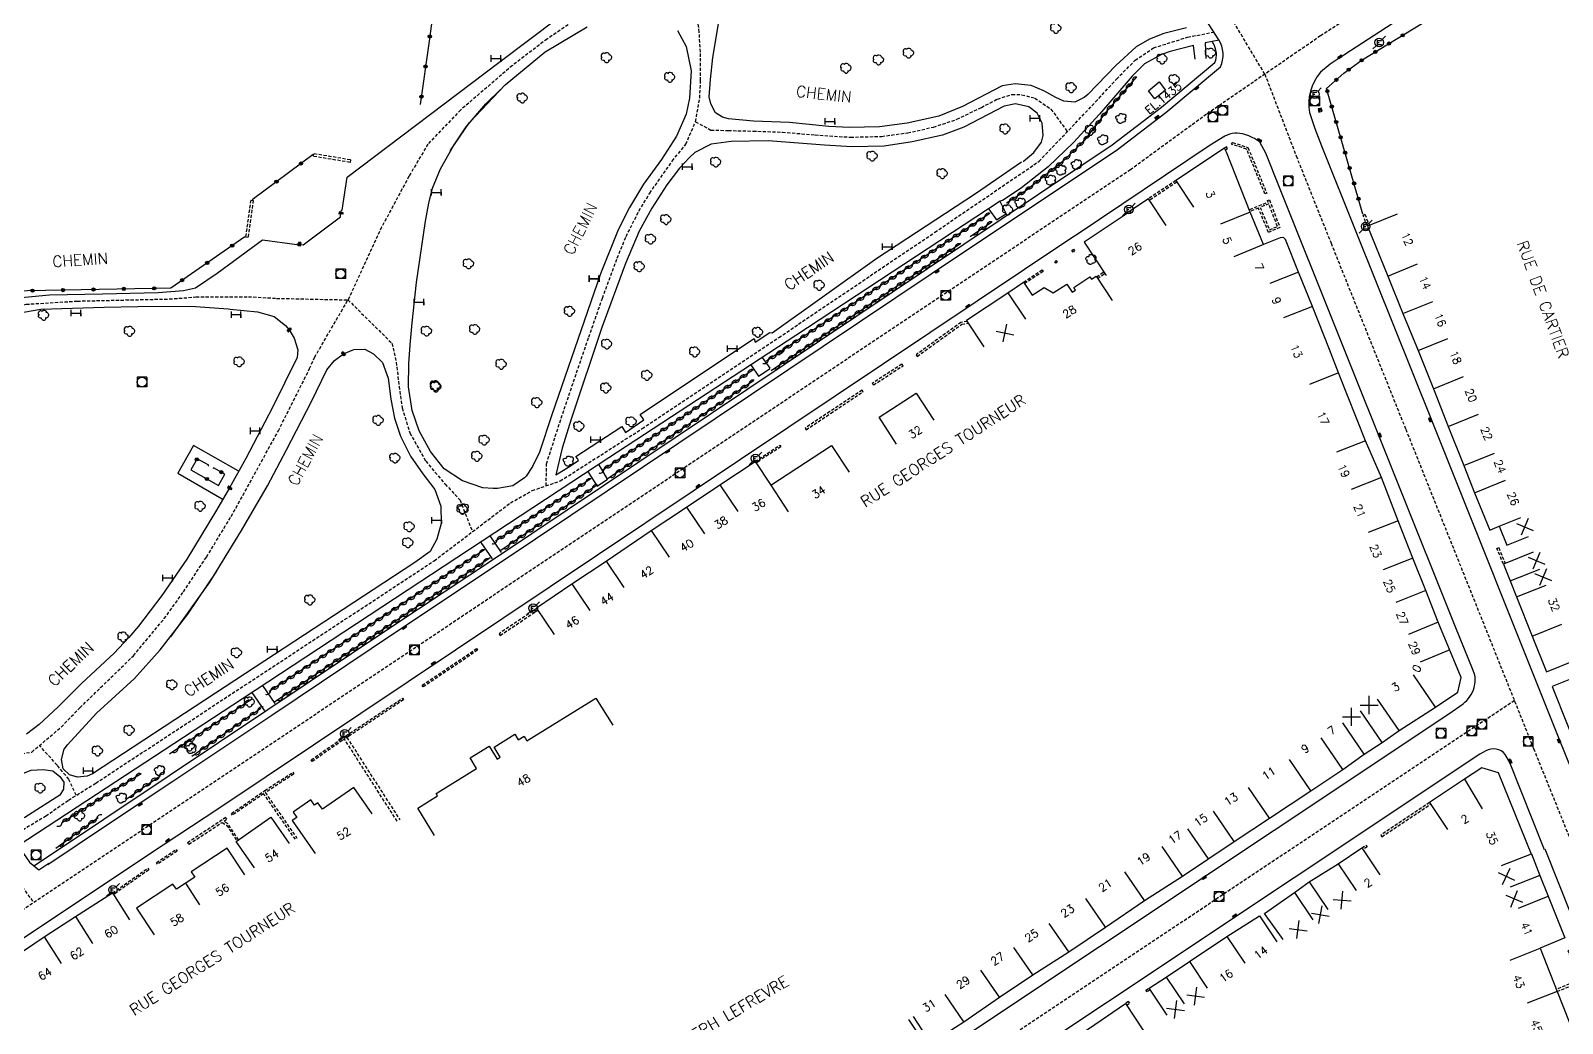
# Model space of a CAD drawing. Header units: millimetres. Extents: x 151000 to 152000, y 121000 to 122001.
# Drawn here: x 151627.1 to 151866.2, y 121431 to 121586.1 of the extents above; entities that cross this region are included whole.
import ezdxf
from ezdxf.enums import TextEntityAlignment as Align

# ---------------------------------------------------------------- set-up
doc = ezdxf.new("R2010")
doc.units = ezdxf.units.MM
doc.linetypes.add('DASHED', pattern=[0.75, 0.5, -0.25])
doc.layers.get('0').update_dxf_attribs({"linetype": 'CONTINUOUS'})
for name, color, linetype in [('W0001', 6, 'DASHED'), ('W0008', 7, 'CONTINUOUS'), ('W0100', 7, 'CONTINUOUS'), ('W0105', 7, 'CONTINUOUS'), ('W0112', 1, 'DASHED'), ('W0300', 7, 'CONTINUOUS'), ('W0310', 3, 'CONTINUOUS'), ('W0322', 7, 'CONTINUOUS'), ('W0330', 7, 'CONTINUOUS'), ('W0334', 7, 'CONTINUOUS'), ('W0400', 7, 'CONTINUOUS'), ('W0420', 7, 'CONTINUOUS'), ('W0471', 7, 'CONTINUOUS'), ('W0984', 7, 'CONTINUOUS'), ('W0989', 7, 'CONTINUOUS'), ('W0991', 7, 'CONTINUOUS'), ('W1102', 7, 'CONTINUOUS'), ('W1474', 7, 'CONTINUOUS')]:
    doc.layers.add(name, color=color, linetype=linetype)
doc.styles.get("Standard").update_dxf_attribs({"font": 'romans.shx', "width": 0.85})

# ---------------------------------------------------------------- blocks, each defined once
blk = doc.blocks.new('T300')
for p, q in [((-0.8, 0.51), (-0.86, 0.34)), ((-0.86, 0.34), (-0.86, 0.17)), ((-0.86, 0.17), (-0.74, 0.06)), ((-0.69, 0.63), (-0.8, 0.51)), ((-0.8, -0.06), (-0.74, 0.06)), ((-0.74, 0.06), (-0.69, 0.11)), ((-0.57, 0.69), (-0.69, 0.63)), ((-0.46, 0.69), (-0.57, 0.69)), ((-0.29, 0.63), (-0.46, 0.69)), ((-0.29, 0.63), (-0.17, 0.74)), ((-0.23, 0.57), (-0.29, 0.63)), ((-0.17, 0.74), (-0.06, 0.8)), ((-0.06, 0.8), (0.06, 0.8)), ((0.06, 0.8), (0.23, 0.74)), ((0.23, 0.74), (0.34, 0.63)), ((0.34, 0.63), (0.4, 0.51)), ((0.46, 0.46), (0.34, 0.46)), ((0.4, 0.51), (0.4, 0.46)), ((0.57, 0.4), (0.46, 0.46)), ((0.57, 0.4), (0.69, 0.29)), ((0.69, 0.29), (0.74, 0.17)), ((0.74, 0.06), (0.69, -0.17)), ((0.74, 0.17), (0.74, 0.06)), ((-0.8, -0.17), (-0.8, -0.06)), ((-0.8, -0.23), (-0.8, -0.17)), ((-0.74, -0.34), (-0.8, -0.23)), ((-0.69, -0.4), (-0.74, -0.34)), ((-0.51, -0.46), (-0.69, -0.4)), ((-0.4, -0.46), (-0.51, -0.46)), ((-0.4, -0.46), (-0.34, -0.46)), ((-0.34, -0.46), (-0.34, -0.4)), ((-0.34, -0.51), (-0.34, -0.46)), ((-0.29, -0.63), (-0.34, -0.51)), ((-0.17, -0.74), (-0.29, -0.63)), ((-0.06, -0.8), (-0.17, -0.74)), ((0.06, -0.8), (-0.06, -0.8)), ((0.17, -0.74), (0.06, -0.8)), ((0.23, -0.69), (0.17, -0.74)), ((0.29, -0.46), (0.23, -0.46)), ((0.29, -0.63), (0.23, -0.69)), ((0.46, -0.4), (0.29, -0.46)), ((0.34, -0.51), (0.29, -0.63)), ((0.34, -0.51), (0.34, -0.46)), ((0.57, -0.34), (0.46, -0.4)), ((0.63, -0.29), (0.57, -0.34)), ((0.69, -0.17), (0.63, -0.29))]:
    blk.add_line(p, q)
blk = doc.blocks.new('T1474')
at = {"color": 0, "linetype": 'Continuous', "flags": 128}
for points in [[(-0.75, -0.5), (-0.75, 0.5)], [(-0.75, 0), (0.75, 0)], [(0.75, 0), (0.75, -0.5), (0.75, 0.5)]]:
    blk.add_lwpolyline(points, dxfattribs=at)
blk = doc.blocks.new('T400')
for p, q in [((-0.15, 0.3), (0.15, 0.3)), ((-0.15, -0.25), (-0.15, 0.3)), ((-0.15, 0.15), (0.15, 0.15)), ((-0.15, 0), (0.15, 0)), ((0.15, 0.3), (0.15, -0.25)), ((-0.15, -0.15), (0.15, -0.15)), ((-0.15, -0.25), (-0.15, -0.3)), ((-0.15, -0.3), (0.15, -0.3)), ((0.15, -0.3), (0.15, -0.25))]:
    blk.add_line(p, q)
blk = doc.blocks.new('T420')
for p, q in [((0.75, 0.75), (-0.75, 0.75)), ((-0.75, 0.75), (-0.75, -0.75)), ((0.75, 0.75), (0.75, -0.75)), ((0.75, -0.75), (-0.75, -0.75))]:
    blk.add_line(p, q)
blk.add_ellipse((0, 0), major_axis=(-0.53, 0.53), ratio=1, start_param=3.926991, end_param=10.210176)
blk = doc.blocks.new('t322o')
at = {"color": 0, "linetype": 'Continuous'}
for radius in [0.25, 0.15]:
    blk.add_circle((0, 0), radius, dxfattribs=at)
blk = doc.blocks.new('t310o')
at = {"color": 0, "linetype": 'Continuous'}
for centre, start, end in [((-0.5, 0.38), 216.8699, 323.1304), ((0.5, -0.37), 36.8699, 143.1303)]:
    blk.add_arc(centre, 0.625, start, end, dxfattribs=at)
blk = doc.blocks.new('T471')
for p, q in [((-0.333334, 0.333334), (-0.333334, -0.333334)), ((-0.333334, 0.333334), (0.333334, 0.333334)), ((-0.333334, 0), (0, 0)), ((0.500001, 0.500001), (1.000002, 1.000002)), ((-0.500001, -0.500001), (-1.000002, -1.000002)), ((-0.333334, -0.333334), (0.333334, -0.333334))]:
    blk.add_line(p, q)
blk.add_ellipse((0, 0), major_axis=(0.471405, 0.471405), ratio=1, start_param=5.4977871438, end_param=11.780972451)
blk = doc.blocks.new('t991o')
at = {"color": 0, "linetype": 'Continuous'}
for p, q in [((-1, 1), (1, -1)), ((-1, -1), (1, 1))]:
    blk.add_line(p, q, dxfattribs=at)
blk = doc.blocks.new('t330o')
at = {"color": 0, "linetype": 'Continuous'}
for p, q in [((0.25, -0.25), (-0.25, 0.25)), ((-0.25, -0.25), (0.25, 0.25)), ((-0.25, 0.25), (-0.25, -0.25)), ((0.25, 0.25), (-0.25, 0.25)), ((0.25, -0.25), (0.25, 0.25)), ((-0.25, -0.25), (0.25, -0.25)), ((-0.25, -0.25), (-0.25, -0.25))]:
    blk.add_line(p, q, dxfattribs=at)

msp = doc.modelspace()

# ---------------------------------------------------------------- linework, layer by layer
at = {"layer": 'W0001'}
for p, q in [((151819.78, 121579.31), (151802.79, 121607.84)), ((151858.75, 121481.42), (151619.01, 121321.59))]:
    msp.add_line(p, q, dxfattribs=at)
for points in [[(151906.21, 121635.85), (151828.49, 121585.3), (151810.68, 121573.04), (151798.8, 121564.37), (151618.21, 121443.6), (151597.68, 121430.01), (151549.22, 121389.9), (151541.58, 121383.19), (151533.05, 121374.61), (151520.25, 121361.07), (151386.28, 121220.18), (151367.68, 121200.61), (151365.49, 121198.3), (151308.68, 121138.47), (151295.91, 121124.98), (151290.43, 121118.75), (151285.09, 121112.66), (151270.43, 121093.65), (151260.54, 121079.31), (151251.01, 121064.19), (151243.16, 121050.73), (151236.11, 121038.15), (151235.72, 121037.2), (151219.74, 121000)], [(151707.57, 121514.99), (151707.61, 121518.42), (151710.14, 121526.27), (151714.21, 121538.22), (151716.35, 121544.31), (151718.66, 121550.58), (151720.04, 121553.94), (151722.04, 121557.92), (151723.73, 121560.71), (151727.26, 121565.74), (151729.36, 121568.36), (151730.88, 121571.88), (151731.54, 121575.58), (151731.68, 121578.32), (151731.68, 121582.02), (151731.46, 121585.88), (151731.14, 121588.69)], [(151621.26, 121458.52), (151625.83, 121461.24), (151629.42, 121463.4), (151632.98, 121465.87), (151637.24, 121468.53), (151690.09, 121503.28), (151701.99, 121512.33), (151705.38, 121514.24), (151709.76, 121515.74), (151722.56, 121523.93), (151743.88, 121538.16), (151768.24, 121554.6), (151784.52, 121565.69), (151793.36, 121574.98), (151796.63, 121578.55), (151799.53, 121581.48), (151802.39, 121583.42), (151807.71, 121585.09), (151811.87, 121585.9)], [(151710.97, 121587.02), (151707.69, 121584.8), (151702.28, 121580.67), (151694.2, 121573.71), (151689.09, 121568.39), (151686.14, 121563.35), (151681.87, 121555.41), (151676.61, 121544.04)], [(151819.78, 121579.31), (151824.68, 121566.54), (151830.12, 121552.9), (151841.79, 121523.81), (151861.75, 121473.92), (151867.79, 121458.94)], [(151730.88, 121571.88), (151733.29, 121570.57), (151736.01, 121570.51), (151739.88, 121570.42), (151744.46, 121570.25), (151749.57, 121569.82), (151755.1, 121569.46), (151759.97, 121569.59), (151764.01, 121570.15), (151768.05, 121571.04), (151771.71, 121572.26), (151775.52, 121574.11), (151778.05, 121575.43), (151780.29, 121576.15), (151781.83, 121576.1), (151783.87, 121575.56), (151786.39, 121573.85), (151788.94, 121570.33)], [(151596.9, 121527.89), (151597.83, 121528.36), (151614.22, 121538.73), (151617.08, 121540.45), (151619.3, 121541.55), (151620.79, 121542.23), (151623, 121542.78), (151626.36, 121543.36), (151634.36, 121543.85), (151641.92, 121544.02), (151648.72, 121544.18), (151652.88, 121544.49), (151661.07, 121544.54), (151665.47, 121544.28), (151676.61, 121544.04)], [(151614.69, 121459.33), (151618.23, 121468.94), (151621.23, 121471.19), (151624.93, 121473.02), (151627.24, 121473.38), (151631.84, 121477.29), (151634.75, 121480.3), (151637.98, 121483.44), (151643.1, 121488.42), (151647.92, 121494.23), (151650.92, 121498.39), (151654.52, 121503.85), (151658.39, 121510.2), (151665.74, 121523.57), (151670.62, 121533.3), (151671.4, 121535.05), (151676.61, 121544.04)], [(151676.61, 121544.04), (151683.48, 121537.25), (151684.15, 121534.3), (151684.58, 121530.51), (151685.09, 121527.15), (151686.26, 121523.25), (151688.75, 121518.85), (151691.78, 121515.25), (151694.12, 121512.75), (151696.04, 121507.8)], [(151634.18, 121466.62), (151633.01, 121469.14), (151631.19, 121471.34), (151628.44, 121474.4)], [(151614.69, 121459.33), (151620.32, 121459.91), (151622.2, 121457.13), (151627.51, 121449.87)]]:
    msp.add_lwpolyline(points, dxfattribs=at)
at = {"layer": 'W0008'}
for p, q in [((151779.41, 121557.56), (151778.46, 121559.43)), ((151776.7, 121558.24), (151777.86, 121556.56)), ((151742.52, 121533.35), (151741.33, 121535.05)), ((151739.52, 121533.87), (151740.7, 121532.13)), ((151717.15, 121516), (151715.83, 121518.26)), ((151714.1, 121517.11), (151715.53, 121514.94)), ((151697.37, 121506.15), (151699.12, 121503.57)), ((151700.61, 121504.58), (151698.84, 121507.17)), ((151661.6, 121482.66), (151663.56, 121479.8)), ((151665.26, 121480.96), (151663.3, 121483.76))]:
    msp.add_line(p, q, dxfattribs=at)
for points in [[(151917.95, 121590.66), (151914.9, 121597.58), (151912.01, 121608.93), (151904.07, 121626.08), (151903.72, 121626.74), (151903.12, 121627.21), (151902.25, 121627.41), (151901.17, 121627.11), (151899.46, 121626.02), (151887.46, 121618.24), (151831.24, 121581.69), (151829.99, 121580.86), (151828.49, 121579.61, 0.22834), (151826.74, 121573.3), (151827.6, 121570.84), (151828.65, 121568.09), (151834.08, 121554.49), (151845.75, 121525.4), (151865.71, 121475.51), (151871.75, 121460.53)], [(151629.76, 121455.81), (151639.05, 121462.04), (151649.28, 121468.85), (151664.7, 121479.15), (151684.2, 121492.22), (151700.22, 121502.87), (151773.33, 121551.89), (151796.57, 121567.4), (151804.31, 121573.33), (151812.85, 121580.47, 0.255851), (151812.59, 121584.69), (151800.1, 121604.17), (151798.68, 121605.68), (151797.73, 121606.3)], [(151685, 121370.4), (151848.51, 121479.37), (151850.73, 121480.9, 0.16606), (151852.46, 121483.47, 0.146675), (151852.49, 121485.69), (151852.21, 121486.38), (151849.6, 121492.81), (151822.05, 121561.59), (151819.92, 121566.96), (151819, 121568.71, 0.082566), (151816.68, 121569.87, 0.196466), (151813.51, 121569.64)], [(151863.46, 121458.11), (151857.99, 121471.84), (151857.33, 121473, 0.361348), (151854.27, 121473.57), (151853.34, 121473.07), (151649.95, 121337.46), (151640.32, 121331.04), (151637.71, 121329.27), (151628.53, 121323.11), (151627.77, 121322.45), (151627.31, 121321.86), (151627.12, 121320.89), (151627.02, 121320.04), (151626.97, 121304.48), (151627.05, 121303.74, 0.166217), (151628.18, 121301.68), (151629.47, 121300.57), (151640.52, 121292.9)]]:
    msp.add_lwpolyline(points, format="xyb", dxfattribs=at)
for points in [[(151623.98, 121544.28), (151630.02, 121544.84), (151638.3, 121545), (151646.95, 121545.17), (151650.94, 121545.53), (151652.78, 121545.93), (151656.16, 121548.22), (151663.25, 121553.4), (151668.63, 121552.67), (151668.71, 121552.8), (151669.05, 121552.74), (151669.64, 121552.65), (151675.42, 121557.02), (151675.51, 121557.6), (151675.58, 121558.05), (151675.71, 121558.06), (151676.5, 121563.22), (151700.17, 121581.11), (151709.43, 121588.14)], [(151807.53, 121586.57), (151803.99, 121585.64), (151801.78, 121584.8), (151799.68, 121583.57), (151796.51, 121580.64), (151792.12, 121576.13), (151791.57, 121575.65), (151790.1, 121574.93), (151788.39, 121575.09), (151787.17, 121575.67), (151785.29, 121576.73), (151783.32, 121577.53), (151780.77, 121577.78), (151778.77, 121577.48), (151772.58, 121574.24), (151768.86, 121572.77), (151763.95, 121571.66), (151759.61, 121571.08), (151754.92, 121570.96), (151751.71, 121571.13), (151745.55, 121571.74), (151739.92, 121571.99), (151736.04, 121572.32), (151735.09, 121572.57), (151734.01, 121573.29), (151733.26, 121574.65), (151733.03, 121575.77), (151733.24, 121578.48), (151733.58, 121581.89), (151734.45, 121587.19)], [(151728.05, 121586.14), (151729.41, 121583.64), (151730.22, 121579.82), (151729.96, 121575.56), (151729.41, 121573.07), (151727.93, 121569.64), (151725.56, 121565.96), (151722.78, 121562.12), (151720.58, 121558.47), (151718.79, 121554.99), (151716.07, 121548.12), (151708.47, 121526.07), (151706.52, 121520.26), (151705.42, 121518), (151704.43, 121516.49), (151704.18, 121516.21), (151702.35, 121514.99), (151699.95, 121514.57), (151699.3, 121514.54), (151697.65, 121514.67), (151694.48, 121515.76), (151691.64, 121517.66), (151689.49, 121520.35), (151687.72, 121523.56), (151686.64, 121526.77), (151686.06, 121530.46), (151686.09, 121534.04), (151686.3, 121537.03), (151686.64, 121540.45), (151687.33, 121546.73), (151688.7, 121556.36), (151689.23, 121559.17), (151689.82, 121561.49), (151691.04, 121564.5), (151693.09, 121568.11), (151695.06, 121571.06), (151698.16, 121574.65), (151700.41, 121576.91)], [(151692.56, 121567.31), (151695.59, 121571.75), (151701.16, 121577.62), (151707.39, 121582.79), (151713.94, 121586.7)], [(151812.67, 121584.65), (151810.46, 121584.2), (151810.58, 121581.75)], [(151808.88, 121581.65), (151808.64, 121583.81), (151804.98, 121582.85), (151803.64, 121582.41), (151800.97, 121580.91), (151799.06, 121579.01), (151793.98, 121573.06), (151789.9, 121568.63), (151785.96, 121564.81), (151781.78, 121561.55), (151778.92, 121559.61), (151778.47, 121559.44), (151746.54, 121538.49), (151717.35, 121519.34), (151660.12, 121481.68), (151625.09, 121458.7), (151626.86, 121456.19), (151628.36, 121454.98), (151629.89, 121456)], [(151782.06, 121565.67), (151783.73, 121567.09), (151784.89, 121568.7), (151785.15, 121569.71), (151785.03, 121571.65), (151784.25, 121573.2), (151782.91, 121574.23), (151780.83, 121574.7), (151779.1, 121574.29), (151772.78, 121571.04), (151769.44, 121569.8), (151764.73, 121568.74), (151760.33, 121568.07), (151755.29, 121567.94), (151751.04, 121568.2), (151742.2, 121568.89), (151736.44, 121568.77), (151733.3, 121568.37), (151730.79, 121567.09), (151729.92, 121566.31), (151728.37, 121564.6), (151726.39, 121562), (151724.05, 121558.38), (151722.07, 121554.79), (151719.94, 121549.73), (151716.27, 121539.72), (151711.44, 121525.4), (151710.07, 121520.84), (151709.08, 121516.69), (151710.53, 121517.56), (151710.77, 121517.72), (151712.62, 121518.94), (151712.43, 121519.23), (151712.21, 121519.55), (151719.38, 121524.24), (151719.96, 121523.34), (151722.8, 121525.29), (151722.25, 121526.11), (151735.58, 121535.03), (151740.05, 121537.98), (151740.18, 121537.42), (151742.49, 121538.93), (151742.85, 121538.87), (151759.2, 121550.56), (151774.6, 121560.65), (151781.81, 121565.61)], [(151813.51, 121569.64), (151811.27, 121568.23), (151790.49, 121554.27), (151789.65, 121553.76), (151656.43, 121464.56), (151645.64, 121457.44), (151622.77, 121442.18), (151620.28, 121440.51), (151617.76, 121438.53), (151616, 121436.72), (151614.97, 121434.5), (151614.39, 121432.61), (151614.12, 121430.35)], [(151621.12, 121541.28), (151628.64, 121542.61), (151638.53, 121542.91), (151643.82, 121543), (151652.07, 121543.04), (151657.92, 121542.65), (151658.21, 121542.6), (151662.5, 121542.17), (151665.1, 121541.45), (151666.88, 121540.03), (151667.42, 121539.34), (151668.23, 121538.04), (151668.77, 121536.23), (151668.66, 121535.03), (151664.83, 121527.21), (151660.66, 121519.23), (151658.13, 121514.65), (151656.08, 121511.16), (151651.43, 121503.54), (151647.55, 121497.83), (151643.89, 121493.06), (151642.39, 121491.29), (151640.1, 121488.85), (151634.99, 121484.09), (151631.38, 121480.43), (151628.38, 121477.68), (151626.39, 121476.16)], [(151648.96, 121491.39), (151655.02, 121499.92), (151659.99, 121507.99), (151664.02, 121514.96), (151667.03, 121520.59), (151670.89, 121528.18), (151673.32, 121533.1), (151674.5, 121534.54), (151675.91, 121535.6), (151677.54, 121536.27), (151679.22, 121536.32), (151680.62, 121535.61), (151682.01, 121534.25), (151682.91, 121531.83), (151683.33, 121528.51), (151683.88, 121525.53), (151684.81, 121522.74), (151686.39, 121519.6), (151688.3, 121516.85), (151690.17, 121514.43), (151691.13, 121511.8), (151691.17, 121509.07), (151690.48, 121506.66), (151689.43, 121504.74), (151687.05, 121502.99), (151680.55, 121498.72), (151655.95, 121482.57), (151636.72, 121469.98), (151635.89, 121469.6), (151634.37, 121469.45), (151633.13, 121469.8), (151632.16, 121470.76), (151631.87, 121472.23), (151632.31, 121473.81), (151632.8, 121474.51), (151637.32, 121479.43), (151643.26, 121484.88), (151647.3, 121489.35), (151651.59, 121494.91), (151656.13, 121501.63)], [(151659.44, 121517.34), (151652.49, 121521.26), (151650.03, 121516.94), (151656.95, 121512.96)], [(151626.14, 121463.14), (151624.63, 121462.61), (151623.32, 121462.48), (151622.75, 121462.58), (151621.9, 121463.49), (151621.38, 121464.73), (151621.33, 121466.29), (151621.5, 121466.77), (151622.1, 121467.59), (151622.96, 121468.25), (151625.95, 121470.09), (151627.16, 121470.54), (151629.02, 121470.65), (151630.5, 121470.45), (151631.64, 121469.58), (151632.26, 121468.65), (151632.2, 121467.58), (151631.61, 121466.63), (151626.14, 121463.14)]]:
    msp.add_lwpolyline(points, dxfattribs=at)
at = {"layer": 'W0008', "flags": 128}
msp.add_lwpolyline([(151863.51, 121458.24), (151873.78, 121432.49), (151903.16, 121359.1), (151905.07, 121354.41), (151910.7, 121340.36, 0.005574), (151912.48, 121336.08, 0.005574), (151914.35, 121331.84, 0.005374), (151916.24, 121327.79, 0.005374), (151918.22, 121323.79), (151920.96, 121318.4), (151943.09, 121275.39, -0.060352), (151943.58, 121273.93, -0.060352), (151943.7, 121272.39, -0.044341), (151943.56, 121271.27, -0.044341), (151943.22, 121270.19)], format="xyb", dxfattribs=at)
at = {"layer": 'W0100'}
for points in [[(151804.29, 121576.82), (151802.61, 121575.45), (151801.59, 121576.72), (151803.26, 121578.09), (151804.29, 121576.82)], [(151764.87, 121432.07), (151767.57, 121427.86), (151772.8, 121431.21), (151778.34, 121435.08), (151783.53, 121438.54), (151789.17, 121442.14), (151794.89, 121446.02), (151800.97, 121450.18), (151806.93, 121453.99), (151815.01, 121459.41), (151820.53, 121463.02), (151826.96, 121467.32), (151831.94, 121470.66), (151835.29, 121473.03), (151838.1, 121474.87), (151840.75, 121476.73), (151846.44, 121480.4), (151849.9, 121482.75), (151850.45, 121485.01), (151846.86, 121493.67), (151844.9, 121498.61), (151842.89, 121503.7), (151840.58, 121509.53), (151837.99, 121516.28), (151835.49, 121522.02), (151831.31, 121532.62), (151829.86, 121536.28), (151827.21, 121543), (151825.04, 121548.36), (151822.99, 121553.45), (151822.72, 121553.77), (151822.2, 121553.72), (151819.58, 121552.67), (151817.5, 121557.75), (151813.8, 121567.13), (151813.5, 121567.74), (151805.87, 121562.68), (151808.63, 121558.51)], [(151804.37, 121555.68), (151801.59, 121559.84), (151798.39, 121557.7), (151798.44, 121557.63), (151791.56, 121553.05), (151795.01, 121547.86)], [(151840.43, 121557.45), (151835.8, 121555.56), (151838.98, 121547.77), (151841.34, 121541.89), (151843.7, 121536.12), (151846.11, 121530.13), (151848.41, 121524.26), (151850.86, 121518.16), (151852.51, 121513.9), (151854.9, 121508.06), (151856.38, 121508.66), (151857.59, 121505.7), (151860.96, 121507.07)], [(151775.97, 121536.7), (151773.2, 121540.86), (151779.65, 121545.16), (151782.12, 121546.81), (151783.43, 121544.76), (151785.3, 121545.95), (151786.74, 121545.15), (151788.88, 121546.49), (151789.71, 121545.25), (151790.21, 121545.58), (151789.96, 121545.95), (151792.47, 121547.64), (151792.73, 121547.26), (151793.43, 121547.73), (151795.96, 121543.95)], [(151762.29, 121521.5), (151759.57, 121525.69), (151765.35, 121529.44), (151768.07, 121525.25)], [(151708.84, 121491.75), (151706.04, 121495.9), (151711.59, 121499.65), (151716.91, 121503.23), (151723.98, 121507.99), (151729.48, 121511.65), (151734.69, 121515.14), (151740.18, 121518.78), (151742.63, 121515.1), (151752.14, 121521.28), (151754.86, 121517.09)], [(151861.68, 121504.59), (151857.03, 121502.74), (151858.08, 121500.11), (151859.09, 121497.61), (151861.51, 121491.51), (151863.76, 121485.93), (151868.39, 121487.8)], [(151869.31, 121485.48), (151864.67, 121483.63), (151867.11, 121477.49), (151869.23, 121472.01), (151871.42, 121466.64), (151873.61, 121461.2), (151878.25, 121463.07)], [(151690.11, 121460.34), (151687.5, 121464.61), (151690.6, 121466.51), (151690.36, 121466.9), (151696.7, 121470.83), (151695.69, 121472.45), (151698.64, 121474.28), (151699.89, 121472.26), (151700.4, 121472.57), (151699.42, 121474.15), (151702.65, 121476.15), (151703.18, 121475.3), (151704.12, 121475.88), (151704.56, 121475.15), (151715.33, 121481.82), (151717.96, 121477.57)], [(151861.46, 121457.24), (151856.26, 121470.13), (151853.69, 121470.93), (151850.96, 121469.14), (151845.49, 121465.48), (151848.3, 121461.3)], [(151680.37, 121463.73), (151677.51, 121467.84), (151672.63, 121464.44), (151671.92, 121465.45), (151671.4, 121465.09), (151670.82, 121465.91), (151668.06, 121463.99), (151668.63, 121463.17), (151667.92, 121462.67), (151671.48, 121457.55)], [(151662.01, 121455.29), (151659.16, 121459.4), (151664.59, 121463.18), (151667.45, 121459.08)], [(151660.53, 121454.19), (151657.77, 121458.36), (151652.14, 121454.64), (151652.68, 121453.83), (151649.83, 121451.95), (151649.28, 121452.75), (151643.61, 121448.99), (151646.36, 121444.82)], [(151822.66, 121444.07), (151819.74, 121448.13), (151822.18, 121449.88), (151824.43, 121451.44), (151826.68, 121453.11), (151831.24, 121455.92), (151834.91, 121458.39), (151837.73, 121454.2)], [(151804.53, 121432.27), (151801.72, 121436.48), (151804.37, 121438.22), (151808.01, 121440.63), (151813.87, 121444.54), (151818.94, 121447.77), (151821.65, 121443.7)], [(151732.13, 121383.92), (151729.36, 121388.08), (151736.69, 121392.98), (151742.16, 121396.63), (151747.58, 121400.24), (151752.71, 121403.72), (151757.6, 121407.02), (151763.21, 121410.96), (151768.76, 121414.64), (151772.43, 121416.96), (151775.72, 121419.13), (151780.49, 121422.32), (151786.39, 121426.26), (151792.26, 121430.14), (151798.01, 121434.08), (151800.86, 121429.82)], [(151739.81, 121415.31), (151742.63, 121411.19), (151746.7, 121413.97), (151750.53, 121416.57), (151756.24, 121420.17), (151761.23, 121423.62), (151766.95, 121427.4), (151764.19, 121431.57)]]:
    msp.add_lwpolyline(points, dxfattribs=at)
at = {"layer": 'W0100', "flags": 128}
msp.add_lwpolyline([(151856.76, 121455.64), (151861.41, 121457.47), (151862.73, 121454.1), (151864.02, 121450.84), (151866.62, 121444.35), (151862.77, 121442.71), (151865.42, 121435.98), (151868.3, 121428.74), (151870.58, 121423.05), (151873.4, 121416.03), (151868.76, 121414.16)], dxfattribs=at)
at = {"layer": 'W0100'}
msp.add_lwpolyline([(151616.37, 121430.86, -0.094056), (151619.1, 121436.62, -0.11889), (151624.18, 121441.11), (151629.18, 121444.48), (151634.05, 121447.67), (151639.84, 121451.36), (151642.52, 121447.14)], format="xyb", dxfattribs=at)
at = {"layer": 'W0105'}
for p, q in [((151777.86, 121556.56), (151779.42, 121557.56)), ((151740.7, 121532.13), (151742.52, 121533.34)), ((151715.53, 121514.94), (151717.16, 121516))]:
    msp.add_line(p, q, dxfattribs=at)
at = {"layer": 'W0112'}
for p, q in [((151671.25, 121566.87), (151671.19, 121566.48)), ((151676.93, 121565.52), (151671.19, 121566.48)), ((151676.99, 121565.92), (151671.25, 121566.87)), ((151676.99, 121565.92), (151676.93, 121565.52)), ((151805.87, 121562.68), (151801.59, 121559.84)), ((151806.04, 121562.43), (151801.76, 121559.59)), ((151661.43, 121559.63), (151660.62, 121553.89)), ((151661.82, 121559.57), (151661.02, 121553.84)), ((151661.43, 121559.63), (151661.82, 121559.57)), ((151660.62, 121553.89), (151661.02, 121553.84))]:
    msp.add_line(p, q, dxfattribs=at)
for points in [[(151813.63, 121567.47), (151813.96, 121567.7), (151813.78, 121567.94), (151813.5, 121567.74)], [(151817.45, 121558.18), (151820.3, 121559.32), (151820.21, 121559.57), (151820.49, 121559.68), (151822.13, 121555.35), (151820.36, 121554.59), (151818.77, 121558.39), (151817.56, 121557.9)], [(151835.8, 121555.56), (151835.12, 121557.3), (151835.4, 121557.41), (151836.08, 121555.68)], [(151782.12, 121546.81), (151785.02, 121548.74), (151785.18, 121548.49), (151782.27, 121546.58)], [(151793.49, 121547.64), (151794.63, 121548.43)], [(151793.66, 121547.39), (151794.8, 121548.18)], [(151773.32, 121540.68), (151772.33, 121540.52), (151765.32, 121535.46), (151765.49, 121535.21), (151772.45, 121540.23), (151773.51, 121540.4)], [(151740.18, 121518.78), (151744.03, 121521.34), (151744.19, 121521.09), (151740.32, 121518.57)], [(151857.03, 121502.74), (151856.02, 121505.21), (151856.3, 121505.32), (151857.31, 121502.85)], [(151706.1, 121495.82), (151700.21, 121491.86), (151700.37, 121491.61), (151706.27, 121495.57)], [(151684.3, 121462.56), (151676.08, 121475.37), (151675.73, 121475.19), (151671.04, 121471.91), (151670.86, 121472.15), (151675.57, 121475.44), (151675.93, 121475.64), (151676.27, 121475.91), (151685.12, 121481.78), (151685.29, 121481.53), (151676.44, 121475.66), (151684.7, 121462.81)], [(151668.4, 121459.74), (151663.44, 121466.87), (151658.6, 121463.54), (151658.43, 121463.78), (151663.64, 121467.37), (151668, 121470.21), (151668.16, 121469.95), (151663.69, 121467.04), (151668.65, 121459.91)], [(151845.49, 121465.48), (151837.9, 121460.4), (151838.06, 121460.15), (151845.66, 121465.23)], [(151659.52, 121459.65), (151657.88, 121462.16), (151657.26, 121462.56), (151657.68, 121462.91), (151657.51, 121463.16), (151656.96, 121462.76), (151651.57, 121459.21), (151651.74, 121458.97), (151656.98, 121462.39), (151657.66, 121461.94), (151659.28, 121459.48)], [(151834.91, 121458.39), (151835.57, 121458.84), (151835.74, 121458.59), (151835.07, 121458.15)], [(151639.84, 121451.36), (151645.34, 121455.22), (151645.51, 121454.97), (151640, 121451.1)], [(151801.89, 121436.23), (151801.39, 121435.9), (151801.22, 121436.15), (151801.72, 121436.48)], [(151798.18, 121433.83), (151798.68, 121434.16), (151798.51, 121434.41), (151798.01, 121434.08)]]:
    msp.add_lwpolyline(points, dxfattribs=at)
for points in [[(151819.8, 121560.6), (151816.93, 121567.6), (151814.79, 121568.32), (151814.72, 121568.28), (151814.56, 121568.53), (151814.75, 121568.65), (151817.15, 121567.84), (151820.08, 121560.71)], [(151821.74, 121555.51), (151820.41, 121559.04), (151819.05, 121558.5), (151820.52, 121554.98)], [(151789.63, 121551.75), (151789.89, 121551.97), (151790.08, 121551.75), (151789.83, 121551.52)], [(151786.98, 121550.01), (151787.19, 121550.17), (151787.37, 121549.93), (151787.15, 121549.77)], [(151763.12, 121534), (151758.48, 121530.99), (151758.65, 121530.74), (151763.29, 121533.75)], [(151756.91, 121529.94), (151751.85, 121526.57), (151748, 121524), (151748.16, 121523.75), (151752.02, 121526.32), (151757.08, 121529.69)], [(151688.21, 121483.82), (151696.7, 121489.55), (151696.86, 121489.3), (151688.37, 121483.57)], [(151646.71, 121456.11), (151649.76, 121458.14), (151649.93, 121457.89), (151646.88, 121455.86)]]:
    msp.add_lwpolyline(points, close=True, dxfattribs=at)
at = {"layer": 'W0112', "flags": 128}
msp.add_lwpolyline([(151865.42, 121435.96), (151869.41, 121437.58), (151867.42, 121442.45), (151867.1, 121442.32), (151868.94, 121437.78), (151865.29, 121436.29)], dxfattribs=at)
at = {"layer": 'W0310'}
for p, q in [((151776.86, 121557.56), (151741.93, 121534.45)), ((151739.87, 121533.12), (151716.41, 121517.43)), ((151714.56, 121516.05), (151699.64, 121506.35)), ((151697.95, 121504.97), (151664.32, 121482.84))]:
    msp.add_line(p, q, dxfattribs=at)
for points in [[(151799.76, 121578.91), (151795.02, 121573.44), (151791.55, 121568.95), (151788.36, 121565.79), (151782.49, 121561.15), (151779.44, 121559.14)], [(151777.14, 121556.2), (151773.75, 121553.91)], [(151772.3, 121552.84), (151742.72, 121532.96)], [(151739.91, 121531.38), (151717.11, 121516)], [(151715.42, 121515.03), (151700.49, 121504.85)], [(151698.82, 121503.73), (151665.13, 121481.17)], [(151661.62, 121481.62), (151648.75, 121473.03)], [(151663.01, 121480.2), (151652.24, 121472.66)], [(151644.3, 121469.99), (151637.38, 121465.77), (151631.87, 121462.28)], [(151641.96, 121466.01), (151647.26, 121469.66)], [(151631.01, 121458.37), (151637.62, 121463.13)]]:
    msp.add_lwpolyline(points, dxfattribs=at)
at = {"layer": 'W0322'}
msp.add_line((151671.17, 121566.77), (151661.65, 121559.68), dxfattribs=at)
for points in [[(151692.82, 121611.11), (151689.29, 121584.49), (151687.91, 121574.56)], [(151835.11, 121557.44), (151829.41, 121577.09), (151832.13, 121579.45), (151835, 121581.55), (151845.62, 121588)], [(151660.49, 121553.87), (151648.93, 121545.88), (151623.78, 121545.41), (151619.8, 121549.49), (151606.02, 121539.57), (151603.04, 121543.66), (151596.58, 121552.25)], [(151654.77, 121518.07), (151654.89, 121518.19), (151653.07, 121519.22), (151652.08, 121517.48), (151656.39, 121515.01), (151657.36, 121516.81), (151655.63, 121517.78), (151655.55, 121517.63)]]:
    msp.add_lwpolyline(points, dxfattribs=at)
at = {"layer": 'W0334'}
msp.add_lwpolyline([(151627.5, 121455.55), (151638.48, 121462.91), (151648.7, 121469.71), (151664.12, 121480.02), (151683.62, 121493.09), (151699.64, 121503.74), (151772.76, 121552.76), (151795.96, 121568.25), (151803.66, 121574.14), (151811.99, 121581.11, 0.238524), (151811.71, 121584.13), (151811.61, 121584.29)], format="xyb", dxfattribs=at)
at = {"layer": 'W1102'}
for p, q in [((151817.5, 121557.75), (151812.87, 121555.86)), ((151819.58, 121552.67), (151814.95, 121550.78)), ((151838.98, 121547.77), (151843.61, 121549.66)), ((151825.04, 121548.36), (151820.55, 121546.59)), ((151779.65, 121545.16), (151782.43, 121541)), ((151827.21, 121543), (151822.68, 121541.21)), ((151841.34, 121541.89), (151846, 121543.79)), ((151843.7, 121536.12), (151848.35, 121538.02)), ((151831.31, 121532.62), (151826.78, 121530.83)), ((151846.11, 121530.13), (151850.79, 121532.04)), ((151848.41, 121524.26), (151853.17, 121526.2)), ((151835.49, 121522.02), (151830.98, 121520.23)), ((151850.86, 121518.16), (151855.65, 121520.11)), ((151837.99, 121516.28), (151833.27, 121514.42)), ((151852.51, 121513.9), (151857.37, 121515.88)), ((151734.69, 121515.14), (151737.47, 121510.98)), ((151742.63, 121515.1), (151745.35, 121510.91)), ((151729.48, 121511.65), (151732.26, 121507.5)), ((151840.58, 121509.53), (151835.93, 121507.7)), ((151856.38, 121508.66), (151859.75, 121510.03)), ((151723.98, 121507.99), (151726.77, 121503.84)), ((151842.89, 121503.7), (151838.24, 121501.86)), ((151716.91, 121503.23), (151719.7, 121499.08)), ((151858.08, 121500.11), (151862.72, 121501.97)), ((151711.59, 121499.65), (151714.39, 121495.5)), ((151844.9, 121498.61), (151840.26, 121496.77)), ((151859.09, 121497.61), (151863.73, 121499.48)), ((151846.86, 121493.67), (151842.24, 121491.76)), ((151861.51, 121491.51), (151866.16, 121493.36)), ((151848.65, 121489.34), (151844.03, 121487.43)), ((151846.44, 121480.4), (151842.98, 121485.46)), ((151838.1, 121474.87), (151834.72, 121479.82)), ((151840.75, 121476.73), (151837.39, 121481.65)), ((151835.29, 121473.03), (151831.95, 121477.92)), ((151831.94, 121470.66), (151828.56, 121475.61)), ((151826.96, 121467.32), (151823.61, 121472.22)), ((151820.53, 121463.02), (151817.22, 121467.86)), ((151850.96, 121469.14), (151853.71, 121464.52)), ((151815.01, 121459.41), (151811.78, 121464.13)), ((151810.97, 121456.7), (151807.76, 121461.39)), ((151806.93, 121453.99), (151803.74, 121458.64)), ((151831.24, 121455.92), (151834.05, 121451.73)), ((151800.97, 121450.18), (151797.91, 121454.66)), ((151826.68, 121453.11), (151829.62, 121448.75)), ((151862.73, 121454.1), (151858.08, 121452.27)), ((151651.26, 121452.89), (151653.45, 121449.51)), ((151824.43, 121451.44), (151827.29, 121447.18)), ((151859.37, 121448.99), (151864.02, 121450.84)), ((151794.89, 121446.02), (151791.83, 121450.5)), ((151634.05, 121447.67), (151636.73, 121443.45)), ((151789.17, 121442.14), (151786.12, 121446.6)), ((151629.18, 121444.48), (151631.82, 121440.33)), ((151813.87, 121444.54), (151816.65, 121440.37)), ((151783.53, 121438.54), (151780.6, 121442.83)), ((151858.11, 121440.88), (151862.77, 121442.71)), ((151778.34, 121435.08), (151775.46, 121439.31)), ((151808.01, 121440.63), (151810.8, 121436.46)), ((151804.37, 121438.22), (151807.17, 121434.03)), ((151772.8, 121431.21), (151769.88, 121435.49)), ((151865.42, 121435.98), (151860.77, 121434.14))]:
    msp.add_line(p, q, dxfattribs=at)

# ---------------------------------------------------------------- block references
at = {"layer": 'W0300'}
for p in [(151787.17, 121586.48), (151717.01, 121581.89), (151759.47, 121581.54), (151764.16, 121582.6), (151803.76, 121581.69), (151811.33, 121582.6), (151754.4, 121580.24), (151726.88, 121578.81), (151789.56, 121577.2), (151805.67, 121578.47), (151703.86, 121575.57), (151779.24, 121570.74), (151792.57, 121570.55), (151792.58, 121570.55), (151734.06, 121565.56), (151758.49, 121566.5), (151769.44, 121563.77), (151779.66, 121558.08), (151726.29, 121556.59), (151723.89, 121553.52), (151695.46, 121549.67), (151722.12, 121549.22), (151750.22, 121546.31), (151629.11, 121541.63), (151711.22, 121542.24), (151642.53, 121539.12), (151688.89, 121539.15), (151696.43, 121539.41), (151740.61, 121538.96), (151717.04, 121537.12), (151659.64, 121534.35), (151700.56, 121533.98), (151730.78, 121535.9), (151723.31, 121532.23), (151690.28, 121530.63), (151690.35, 121530.43), (151716.9, 121530.26), (151706.12, 121527.98), (151681.35, 121525.2), (151712.71, 121524.26), (151720.85, 121524.98), (151697.91, 121522.12), (151683.98, 121519.31), (151696.77, 121519.59), (151653.55, 121511.79), (151694.48, 121511.32), (151686.2, 121508.58), (151685.99, 121506.07), (151670.68, 121497.13), (151641.52, 121491.35), (151659.23, 121488.89), (151649.15, 121483.88), (151661.24, 121481.19), (151642.46, 121476.77), (151651.88, 121474.32), (151637.52, 121473.54), (151628.56, 121467.73), (151634.73, 121463.39)]:
    msp.add_blockref('T300', p, dxfattribs=at)
at = {"layer": 'W0300', "rotation": 247.0773431829739}
for p in [(151797.27, 121572.36), (151794.43, 121569.01), (151790.32, 121565.14), (151786.27, 121562.71), (151787.89, 121564.26), (151781.53, 121559.13), (151792.58, 121550.32), (151710.99, 121518.81), (151694.58, 121511.35), (151652.07, 121473.88), (151647.14, 121470.44), (151641.19, 121466.15)]:
    msp.add_blockref('T300', p, dxfattribs=at)
at = {"layer": 'W0310'}
for p, rotation in [((151798.12, 121577.02), 229.1170697030526), ((151799.1, 121578.16), 229.1170697030526), ((151796.15, 121574.75), 229.1170697030526), ((151797.14, 121575.89), 229.1170697030526), ((151794.25, 121572.44), 232.3366019534998), ((151795.17, 121573.62), 229.1170697030526), ((151792.41, 121570.07), 232.3366019534998), ((151793.33, 121571.25), 232.3366019534998), ((151790.42, 121567.83), 224.7294612467389), ((151791.49, 121568.89), 224.7294612467389), ((151787.11, 121564.8), 218.3090872870048), ((151788.28, 121565.73), 218.3090872870048), ((151789.36, 121566.77), 224.7294612467389), ((151784.75, 121562.94), 218.3090872870048), ((151785.93, 121563.87), 218.3090872870048), ((151781.14, 121560.26), 213.3333929207986), ((151782.39, 121561.09), 213.3333929207986), ((151783.58, 121562.01), 218.3090872870048), ((151779.89, 121559.44), 213.3333929207986), ((151773.53, 121555.35), 213.4803559048165), ((151774.78, 121556.18), 213.4803559048165), ((151776.03, 121557.01), 213.4803559048165), ((151776.35, 121555.67), 214.1499823256101), ((151769.77, 121552.87), 213.4803559048165), ((151771.02, 121553.7), 213.4803559048165), ((151772.28, 121554.52), 213.4803559048165), ((151775.05, 121554.79), 214.1499823256101), ((151766.02, 121550.39), 213.4803559048165), ((151767.27, 121551.21), 213.4803559048165), ((151768.52, 121552.04), 213.4803559048165), ((151768.79, 121550.48), 213.8982874563735), ((151770.09, 121551.35), 213.8982874563735), ((151771.39, 121552.23), 213.8982874563735), ((151763.52, 121548.73), 213.4803559048165), ((151764.77, 121549.56), 213.4803559048165), ((151766.18, 121548.73), 213.8982874563735), ((151767.48, 121549.6), 213.8982874563735), ((151759.76, 121546.25), 213.4803559048165), ((151761.02, 121547.08), 213.4803559048165), ((151762.27, 121547.9), 213.4803559048165), ((151762.27, 121546.1), 213.8982874563735), ((151763.57, 121546.97), 213.8982874563735), ((151764.88, 121547.85), 213.8982874563735), ((151756.01, 121543.77), 213.4803559048165), ((151757.26, 121544.59), 213.4803559048165), ((151758.36, 121543.47), 213.8982874563735), ((151758.51, 121545.42), 213.4803559048165), ((151759.66, 121544.35), 213.8982874563735), ((151760.97, 121545.22), 213.8982874563735), ((151752.26, 121541.28), 213.4803559048165), ((151753.51, 121542.11), 213.4803559048165), ((151754.45, 121540.85), 213.8982874563735), ((151754.76, 121542.94), 213.4803559048165), ((151755.75, 121541.72), 213.8982874563735), ((151757.06, 121542.6), 213.8982874563735), ((151748.5, 121538.8), 213.4803559048165), ((151749.76, 121539.63), 213.4803559048165), ((151751.01, 121540.46), 213.4803559048165), ((151751.85, 121539.09), 213.8982874563735), ((151753.15, 121539.97), 213.8982874563735), ((151744.44, 121536.08), 213.6740507780449), ((151744.75, 121536.32), 213.4803559048165), ((151746, 121537.15), 213.4803559048165), ((151747.25, 121537.97), 213.4803559048165), ((151747.94, 121536.47), 213.8982874563735), ((151749.24, 121537.34), 213.8982874563735), ((151750.54, 121538.22), 213.8982874563735), ((151742.25, 121534.66), 213.4803559048165), ((151743.5, 121535.49), 213.4803559048165), ((151744.03, 121533.84), 213.8982874563735), ((151745.33, 121534.72), 213.8982874563735), ((151746.63, 121535.59), 213.8982874563735), ((151737.79, 121531.73), 213.7790135350032), ((151739.04, 121532.56), 213.7790135350032), ((151734.05, 121529.22), 213.7790135350032), ((151735.29, 121530.06), 213.7790135350032), ((151736.54, 121530.89), 213.7790135350032), ((151736.63, 121529.17), 214.0094202984699), ((151737.93, 121530.05), 214.0094202984699), ((151739.23, 121530.93), 214.0094202984699), ((151730.31, 121526.72), 213.7790135350032), ((151731.55, 121527.55), 213.7790135350032), ((151732.72, 121526.54), 214.0094202984699), ((151732.8, 121528.39), 213.7790135350032), ((151734.02, 121527.42), 214.0094202984699), ((151735.33, 121528.29), 214.0094202984699), ((151726.57, 121524.22), 213.7790135350032), ((151727.81, 121525.05), 213.7790135350032), ((151729.06, 121525.89), 213.7790135350032), ((151730.12, 121524.78), 214.0094202984699), ((151731.42, 121525.66), 214.0094202984699), ((151722.83, 121521.72), 213.7790135350032), ((151724.07, 121522.55), 213.7790135350032), ((151725.32, 121523.38), 213.7790135350032), ((151726.22, 121522.15), 214.0094202984699), ((151727.52, 121523.02), 214.0094202984699), ((151728.82, 121523.9), 214.0094202984699), ((151720.33, 121520.05), 213.7790135350032), ((151721.58, 121520.88), 213.7790135350032), ((151722.31, 121519.51), 214.0094202984699), ((151723.61, 121520.39), 214.0094202984699), ((151724.91, 121521.27), 214.0094202984699), ((151716.59, 121517.55), 213.7790135350032), ((151717.84, 121518.38), 213.7790135350032), ((151719.09, 121519.21), 213.7790135350032), ((151719.71, 121517.76), 214.0094202984699), ((151721.01, 121518.63), 214.0094202984699), ((151712.46, 121514.69), 213.0473785078457), ((151713.72, 121515.51), 213.0473785078457), ((151714.76, 121514.58), 214.2801598946957), ((151718.41, 121516.88), 214.0094202984699), ((151708.69, 121512.24), 213.0473785078457), ((151709.95, 121513.05), 213.0473785078457), ((151711.21, 121513.87), 213.0473785078457), ((151712.16, 121512.81), 214.2801598946957), ((151713.46, 121513.69), 214.2801598946957), ((151704.92, 121509.78), 213.0473785078457), ((151706.18, 121510.6), 213.0473785078457), ((151707.44, 121511.42), 213.0473785078457), ((151708.27, 121510.16), 214.2801598946957), ((151709.57, 121511.04), 214.2801598946957), ((151710.87, 121511.92), 214.2801598946957), ((151702.41, 121508.15), 213.0473785078457), ((151703.66, 121508.96), 213.0473785078457), ((151704.38, 121507.5), 214.2801598946957), ((151705.68, 121508.39), 214.2801598946957), ((151706.97, 121509.27), 214.2801598946957), ((151699.89, 121506.51), 213.0473785078457), ((151701.15, 121507.33), 213.0473785078457), ((151701.78, 121505.73), 214.2801598946957), ((151703.08, 121506.62), 214.2801598946957), ((151694.61, 121502.77), 213.3407190777071), ((151695.86, 121503.59), 213.3407190777071), ((151697.12, 121504.42), 213.3407190777071), ((151697.74, 121503.01), 213.8029205532981), ((151690.85, 121500.3), 213.3407190777071), ((151692.11, 121501.12), 213.3407190777071), ((151693.36, 121501.95), 213.3407190777071), ((151693.83, 121500.39), 213.8029205532981), ((151695.13, 121501.26), 213.8029205532981), ((151696.44, 121502.14), 213.8029205532981), ((151687.09, 121497.82), 213.3407190777071), ((151688.35, 121498.65), 213.3407190777071), ((151689.6, 121499.47), 213.3407190777071), ((151689.92, 121497.77), 213.8029205532981), ((151691.22, 121498.64), 213.8029205532981), ((151692.52, 121499.52), 213.8029205532981), ((151684.59, 121496.17), 213.3407190777071), ((151685.84, 121497), 213.3407190777071), ((151687.31, 121496.02), 213.8029205532981), ((151688.61, 121496.9), 213.8029205532981), ((151680.83, 121493.7), 213.3407190777071), ((151682.08, 121494.52), 213.3407190777071), ((151683.33, 121495.35), 213.3407190777071), ((151683.39, 121493.4), 213.8029205532981), ((151684.7, 121494.28), 213.8029205532981), ((151686, 121495.15), 213.8029205532981), ((151677.07, 121491.23), 213.3407190777071), ((151678.32, 121492.05), 213.3407190777071), ((151679.48, 121490.78), 213.8029205532981), ((151679.58, 121492.88), 213.3407190777071), ((151680.78, 121491.66), 213.8029205532981), ((151682.09, 121492.53), 213.8029205532981), ((151673.31, 121488.75), 213.3407190777071), ((151674.56, 121489.58), 213.3407190777071), ((151675.82, 121490.4), 213.3407190777071), ((151676.87, 121489.04), 213.8029205532981), ((151678.17, 121489.91), 213.8029205532981), ((151669.55, 121486.28), 213.3407190777071), ((151670.8, 121487.1), 213.3407190777071), ((151672.06, 121487.93), 213.3407190777071), ((151672.96, 121486.41), 213.8029205532981), ((151674.26, 121487.29), 213.8029205532981), ((151675.56, 121488.16), 213.8029205532981), ((151665.79, 121483.81), 213.3407190777071), ((151667.04, 121484.63), 213.3407190777071), ((151668.3, 121485.46), 213.3407190777071), ((151669.04, 121483.79), 213.8029205532981), ((151670.35, 121484.67), 213.8029205532981), ((151671.65, 121485.54), 213.8029205532981), ((151664.54, 121482.98), 213.3407190777071), ((151666.43, 121482.05), 213.8029205532981), ((151667.74, 121482.92), 213.8029205532981), ((151657.89, 121479.13), 213.7317316713771), ((151659.2, 121480), 213.7317316713771), ((151660.5, 121480.88), 213.7317316713771), ((151661.25, 121478.96), 214.9764790882208), ((151662.53, 121479.86), 214.9764790882208), ((151653.98, 121476.52), 213.7317316713771), ((151655.28, 121477.39), 213.7317316713771), ((151656.59, 121478.26), 213.7317316713771), ((151657.39, 121476.26), 214.9764790882208), ((151658.67, 121477.16), 214.9764790882208), ((151659.96, 121478.06), 214.9764790882208), ((151650.06, 121473.9), 213.7317316713771), ((151651.36, 121474.77), 213.7317316713771), ((151652.67, 121475.64), 213.7317316713771), ((151654.81, 121474.46), 214.9764790882208), ((151656.1, 121475.36), 214.9764790882208), ((151653.53, 121473.56), 214.9764790882208), ((151643.44, 121469.47), 211.3556648136563), ((151647.14, 121469.57), 34.51591912706249), ((151639.6, 121467.12), 211.3556648136563), ((151640.88, 121467.9), 211.3556648136563), ((151642.16, 121468.68), 211.3556648136563), ((151643.26, 121466.9), 34.51591912706249), ((151644.55, 121467.79), 34.51591912706249), ((151645.84, 121468.68), 34.51591912706249), ((151635.78, 121464.75), 212.3700437624478), ((151637.04, 121465.56), 212.3700437624478), ((151638.32, 121466.34), 211.3556648136563), ((151631.98, 121462.35), 212.3700437624478), ((151633.24, 121463.15), 212.3700437624478), ((151634.51, 121463.95), 212.3700437624478), ((151636.1, 121462.04), 35.77053317650678), ((151637.38, 121462.96), 35.77053317650678), ((151633.55, 121460.2), 35.77053317650678), ((151634.83, 121461.12), 35.77053317650678), ((151632.28, 121459.29), 35.77053317650678)]:
    msp.add_blockref('t310o', p, dxfattribs=dict(at, rotation=rotation))
at = {"layer": 'W0322'}
for p, rotation in [((151689.38, 121585.21), 262.434941347389), ((151841.31, 121585.38), 31.23693486276808), ((151837.03, 121582.79), 31.23693486276808), ((151839.17, 121584.09), 31.23693486276808), ((151688.73, 121580.51), 262.0978363624975), ((151832.88, 121580.01), 36.2534270252553), ((151834.9, 121581.48), 36.2534270252553), ((151830.95, 121578.43), 40.96535012199956), ((151688.08, 121575.8), 262.0978363624975), ((151829.54, 121576.65), 106.1730411565309), ((151830.23, 121574.25), 106.1730411565309), ((151830.93, 121571.84), 106.1730411565309), ((151831.63, 121569.44), 106.1730411565309), ((151669.27, 121565.35), 216.6351624196216), ((151832.32, 121567.04), 106.1730411565309), ((151833.02, 121564.64), 106.1730411565309), ((151665.46, 121562.52), 216.6351624196216), ((151833.72, 121562.24), 106.1730411565309), ((151834.41, 121559.84), 106.1730411565309), ((151658.54, 121552.52), 214.6141236190357), ((151654.63, 121549.82), 214.6141236190357), ((151650.72, 121547.12), 214.6141236190357), ((151627.36, 121545.48), 181.0886299562482), ((151632.11, 121545.57), 181.0886299562482), ((151636.86, 121545.66), 181.0886299562482), ((151641.61, 121545.75), 181.0886299562482), ((151646.36, 121545.84), 181.0886299562482), ((151653.01, 121519.12), 240.475485744621), ((151654.57, 121516.05), 330.1533244796136), ((151656.83, 121517.11), 150.7856077635743)]:
    msp.add_blockref('t322o', p, dxfattribs=dict(at, rotation=rotation))
at = {"layer": 'W0330', "rotation": 16.08289640424368}
msp.add_blockref('t330o', (151828.4, 121573.7), dxfattribs=at)
at = {"layer": 'W0400'}
for p, rotation in [((151831.51, 121582.01), 123.0343059658192), ((151809.16, 121577.15), 130.2577061930283), ((151802.96, 121572.58), 126.8024873289031), ((151818.96, 121568.95), 58.79749728077031), ((151675.51, 121557.6), 262.2072735706955), ((151669.05, 121552.74), 171.8293536813574), ((151768.61, 121548.48), 121.9697387148395), ((151773.41, 121543.07), 123.7396535268925), ((151667.42, 121539.34), 308.6348792010415), ((151675.91, 121535.6), 216.851125580107), ((151845.61, 121525.27), 201.7269784501811), ((151837.72, 121522.87), 201.7269784501811), ((151726.54, 121520.36), 123.756036026284), ((151658.13, 121514.65), 241.0542710954458), ((151731.29, 121514.91), 123.756036026284), ((151685.41, 121492.83), 304.0104615893146), ((151689.96, 121487.23), 304.0104615893146), ((151865.73, 121475.13), 21.48245428229423), ((151858.1, 121471.91), 206.7954134960404), ((151644.18, 121465.21), 124.3709070648563), ((151648.48, 121459.53), 124.3709070648563), ((151810.33, 121453.75), 122.7828064714262), ((151815.09, 121447.79), 124.5697602459967)]:
    msp.add_blockref('T400', p, dxfattribs=dict(at, rotation=rotation))
at = {"layer": 'W0420'}
for p in [(151827.58, 121575.09), (151811.66, 121572.6), (151813.18, 121573.63), (151823.43, 121562.61), (151675.45, 121548.11), (151769.95, 121544.72), (151644.44, 121531.2), (151728.44, 121517), (151686.99, 121489.33), (151847.27, 121476.29), (151852.06, 121476.65), (151853.67, 121477.71), (151860.9, 121475.03), (151645.15, 121461.26), (151627.91, 121457.3), (151812.62, 121450.79)]:
    msp.add_blockref('T420', p, dxfattribs=at)
at = {"layer": 'W0471'}
for p in [(151837.65, 121584.26), (151827.59, 121576.16), (151798.55, 121558.15), (151835.53, 121555.49), (151740.25, 121519.25), (151705.54, 121495.86), (151676.12, 121476.21), (151639.92, 121451.84)]:
    msp.add_blockref('T471', p, dxfattribs=at)
at = {"layer": 'W0991'}
for p, rotation in [((151779.2, 121538.85), 33.65702796783491), ((151860.36, 121508.55), 292.1693780588265), ((151862.2, 121503.28), 292.1693780588265), ((151863.22, 121500.72), 292.1693780588265), ((151836.06, 121480.73), 45), ((151833.33, 121478.87), 45), ((151857.48, 121453.97), 20.06243427327188), ((151831.84, 121450.24), 40.2560311638158), ((151858.72, 121450.45), 22.59538663597959), ((151828.46, 121447.97), 34.64037979319453), ((151824.98, 121445.63), 37.46636419208344), ((151808.98, 121435.24), 37.46636419208344), ((151805.85, 121433.15), 37.46636419208344)]:
    msp.add_blockref('t991o', p, dxfattribs=dict(at, rotation=rotation))
at = {"layer": 'W1474'}
for p in [(151699.74, 121581.76), (151783.88, 121572.42), (151751.89, 121571.94), (151729.61, 121564.85), (151690.4, 121560.84), (151760.85, 121552.34), (151715.03, 121547.34), (151715.07, 121547.36), (151687.7, 121543.7), (151634.16, 121541.98), (151659.15, 121541.73), (151736.64, 121536.43), (151662.12, 121523.57), (151715.29, 121522.19), (151690.46, 121509.6), (151648.47, 121500.58), (151664.78, 121489.44), (151636.04, 121470.46)]:
    msp.add_blockref('T1474', p, dxfattribs=at)

# ---------------------------------------------------------------- texts
at = {"layer": 'W0984'}
for s, rotation, p in [('EL.1435', 39.2726, (151803.95, 121575.59)), ('3', 293.2404, (151811.28, 121560.53)), ('5', 293.2404, (151813.91, 121553.32)), ('12', 292.3783, (151842.02, 121553.55)), ('26', 32.0969, (151799.5, 121552.05)), ('7', 293.2404, (151818.91, 121549.16)), ('14', 292.3783, (151844.8, 121546.72)), ('9', 293.2404, (151821.62, 121543.9)), ('28', 32.0969, (151789.27, 121542.19)), ('16', 292.3783, (151847.17, 121540.9)), ('13', 293.2404, (151824.73, 121536.02)), ('18', 292.3783, (151849.57, 121535.03)), ('20', 292.3783, (151851.98, 121529.12)), ('17', 293.2404, (151828.88, 121525.53)), ('32', 32.0969, (151765.18, 121523.37)), ('22', 292.3783, (151854.41, 121523.15)), ('19', 293.2404, (151832.12, 121517.33)), ('24', 292.3783, (151856.51, 121518)), ('36', 32.0969, (151740.73, 121511.99)), ('34', 32.0969, (151750.11, 121514)), ('26', 292.3783, (151858.56, 121512.96)), ('21', 293.2404, (151834.6, 121511.06)), ('38', 32.0969, (151734.86, 121509.24)), ('40', 32.0969, (151729.52, 121505.67)), ('23', 293.2404, (151837.09, 121504.78)), ('42', 32.0969, (151723.24, 121501.46)), ('25', 293.2404, (151839.25, 121499.31)), ('44', 32.0969, (151717.05, 121497.29)), ('32', 292.3783, (151864.94, 121496.42)), ('46', 32.0969, (151711.62, 121493.63)), ('27', 293.2404, (151841.25, 121494.26)), ('29', 293.2404, (151843.14, 121489.59)), ('0', 61.8494, (151843.51, 121486.44)), ('3', 33.6954, (151840.19, 121483.55)), ('7', 33.6954, (151830.25, 121476.76)), ('9', 33.6954, (151826.08, 121473.91)), ('48', 32.0969, (151704.03, 121468.96)), ('11', 33.6954, (151820.41, 121470.04)), ('13', 33.6954, (151814.5, 121466)), ('15', 33.6954, (151809.78, 121462.75)), ('2', 31.1457, (151851.01, 121462.91)), ('52', 32.0969, (151675.93, 121460.64)), ('17', 33.6954, (151805.76, 121460.03)), ('35', 293.2404, (151855.27, 121459.94)), ('54', 32.0969, (151664.73, 121457.18)), ('19', 33.6954, (151800.83, 121456.65)), ('21', 33.6954, (151794.87, 121452.58)), ('2', 31.1457, (151835.89, 121452.96)), ('56', 32.0969, (151656.99, 121451.85)), ('23', 33.6954, (151788.97, 121448.55)), ('60', 32.0969, (151639.63, 121445.3)), ('58', 32.0969, (151649.91, 121447.16)), ('25', 33.6954, (151783.36, 121444.71)), ('62', 32.0969, (151634.28, 121441.89)), ('27', 33.6954, (151778.03, 121441.07)), ('14', 34.9736, (151819.15, 121442.04)), ('64', 32.0969, (151629.28, 121438.71)), ('16', 34.9736, (151813.73, 121438.41)), ('29', 33.6954, (151772.67, 121437.4)), ('31', 33.6954, (151767.37, 121433.78))]:
    msp.add_text(s, height=1.25, rotation=rotation, dxfattribs=at).set_placement(p, align=Align.MIDDLE)
at = {"layer": 'W0989'}
for s, rotation, p in [('CHEMIN', 353.4994, (151750.93, 121576.19)), ('CHEMIN', 63.2455, (151712.89, 121555.15)), ('CHEMIN', 3.561, (151634.79, 121550.29)), ('CHEMIN', 34.0222, (151748.59, 121548.56)), ('RUE DE CARTIER', 289.9994, (151863.23, 121544.13)), ('RUE GEORGES TOURNEUR', 33.0075, (151769.54, 121520.47)), ('CHEMIN', 61.4501, (151669.96, 121519.05)), ('CHEMIN', 43.5325, (151633.31, 121487.11)), ('CHEMIN', 33.3227, (151654.86, 121485.01)), ('RUE GEORGES TOURNEUR', 33.0075, (151655.41, 121441.06)), ('RUE JOSEPH LEFREVRE', 30.8155, (151733.4, 121430.77))]:
    msp.add_text(s, height=1.75, rotation=rotation, dxfattribs=at).set_placement(p, align=Align.MIDDLE)
at = {"layer": 'W0991'}
for s, rotation, p in [('41', 291.8867, (151860.68, 121445.73)), ('43', 291.4765, (151859.44, 121437.51)), ('45', 291.7155, (151862.21, 121430.51))]:
    msp.add_text(s, height=1.25, rotation=rotation, dxfattribs=at).set_placement(p, align=Align.MIDDLE)

doc.saveas('drawing.dxf')
